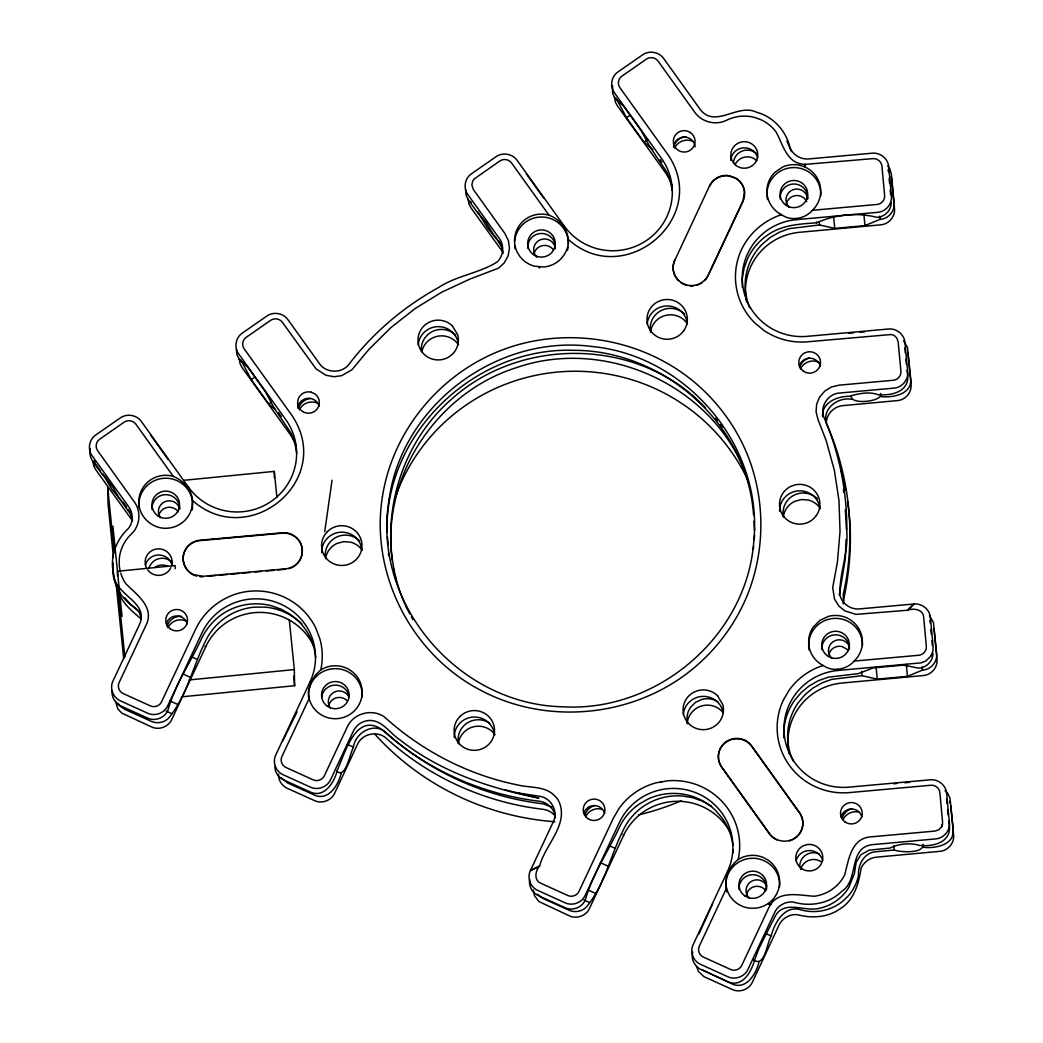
<?xml version="1.0" encoding="UTF-8"?>
<svg xmlns="http://www.w3.org/2000/svg" width="1043" height="1043" viewBox="0 0 1043 1043"><rect width="100%" height="100%" fill="white"/><g stroke="black" fill="none" stroke-linecap="round" stroke-linejoin="round"><path stroke-width="1.5" d="M192.564 500.549L191.703 508.541L190.113 512.882A26.896 26.479 -1.1 0 1 168.145 528.162C153.973 529.727 140.01 518.488 138.915 504.212A26.896 26.479 -1.1 0 1 172.564 476.182C182.812 479.897 191.782 489.31 192.564 500.549C249.851 551.265 336.002 478.711 291.258 414.501L244.179 348.844C241.533 345.285 242.498 339.783 246.2 337.332L270.672 320.318C274.296 317.724 279.824 318.623 282.379 322.3L316.107 368.922L325.951 375.271L334.099 376.719L341.687 375.663L351.882 369.809L368.974 349.34L390.995 327.502L415.44 308.324L441.984 292.053L470.263 278.924L498.593 268.155L504.173 262.953L508.11 255.783L509.466 248.351L508.476 240.816L504.877 233.463L473.366 189.526L471.84 184.963L472.727 181.052L474.369 178.835L499.858 160.987C503.482 158.406 509.01 159.279 511.565 162.969L548.996 215.184C563.129 220.242 573.363 237.335 565.841 251.689A26.896 26.479 -1.1 0 1 543.859 266.969L534.551 266.2A26.896 26.479 -1.1 0 1 519.44 255.874L517.08 251.884A26.896 26.479 -1.1 0 1 514.616 238.391L515.411 233.841A26.896 26.479 -1.1 0 1 548.279 214.988L548.996 215.184M843.279 603.675L843.683 599.412C850.514 567.288 852.77 533.82 847.464 501.305M568.292 239.355C624.679 290.828 712.395 216.462 666.972 153.308L619.894 87.651C617.234 84.092 618.225 78.59 621.915 76.139L646.386 59.125C650.011 56.531 655.539 57.417 658.094 61.107L694.834 112.357C701.756 122.214 715.928 125.655 726.645 120.219A39.465 38.852 -1.1 0 1 754.767 117.494L760.842 119.671A39.465 38.852 -1.1 0 1 775.823 131.574C783.097 144.26 786.578 164.09 805.157 164.39L805.092 167.089L804.857 164.351M115.577 701.209L117.794 708.888L121.835 713.125L151.587 726.945C158.875 730.413 168.392 726.958 171.704 719.605L205.823 646.556A59.516 58.591 -1.1 0 1 259.577 612.41A59.516 58.591 -1.1 0 1 313.695 645.917M278.52 774.167C278.168 780.099 281.897 785.9 287.294 788.312L314.517 800.607C321.792 804.049 331.322 800.633 334.634 793.267L357.462 744.376C362.234 733.359 378.101 730.335 386.679 738.653C429.833 777.635 485.164 802.51 542.908 809.29C547.718 809.863 552.242 812.328 555.293 816.095M533.338 890.096L534.446 895.65L538.879 901.53L569.348 915.832C576.623 919.274 586.153 915.871 589.464 908.492L623.584 835.443A59.516 58.591 -1.1 0 1 676.594 801.298A59.516 58.591 -1.1 0 1 730.804 833.5M846.056 539.492L845.312 558.905L839.237 595.188M846.434 529.557L845.338 509.792M822.523 416.613C821.675 402.285 837.946 396.053 849.406 396.301C858.154 393.654 869.028 391.321 877.619 394.593C894.06 396.288 912.195 390.134 906.902 370.487M113.205 563.024L112.748 568.957A45.983 45.266 -1.1 0 0 133.53 606.439L138.836 611.667L141.444 617.991M726.554 888.101L726.736 888.805A26.896 26.479 -1.1 0 0 750.452 908.231L755.132 908.218A26.896 26.479 -1.1 0 0 768.039 860.084L763.971 857.789A26.896 26.479 -1.1 0 0 738.183 859.549C729.722 866.12 723.712 877.254 726.554 888.101L699.318 946.144C697.35 950.147 699.371 955.362 703.425 957.109L730.608 969.468C734.65 971.398 739.904 969.482 741.756 965.414L768.482 908.44C776.579 889.457 798.351 895.272 814.088 896.25A39.465 38.852 -1.1 0 0 844.608 875.038C848.846 859.914 851.01 837.751 871.544 836.799L935.01 831.075L938.856 829.746L941.62 826.786L942.637 822.797L939.886 792.719C939.56 788.247 935.18 784.779 930.773 785.249L849.458 792.589A66.296 65.266 -1.1 0 1 783.267 700.257L789.003 690.375A66.296 65.266 -1.1 0 1 823.162 665.473C832.966 672.435 847.099 669.632 854.608 660.584A26.896 26.479 -1.1 0 0 862.326 644.144L862.313 639.515A26.896 26.479 -1.1 0 0 828.468 616.387L820.02 620.311L813.436 626.843A26.896 26.479 -1.1 0 0 808.716 639.737L808.729 644.352M753.307 549.322L753.607 546.141M754.206 539.766L754.624 535.281M551.89 807.178L543.168 803.827C485.23 796.982 429.859 772.094 386.51 732.994C374.359 721.352 355.102 732.473 353.316 747.675C350.031 752.916 345.794 779.29 336.811 771.207M923.055 844.204C924.359 853.878 899.783 852.274 894.281 850.019L876.068 851.701C864.139 852.405 857.841 864.843 858.467 875.69A45.983 45.266 -1.1 0 1 848.48 895.65L843.083 900.93A45.983 45.266 -1.1 0 1 800.633 909.757C784.505 904.803 774.388 923.172 771.142 935.949C767.048 942.233 764.728 969.169 753.111 959.443M324.725 531.708L332.052 480.197M826.304 422.519C826.76 413.771 834.27 406.288 842.966 405.61L897.371 400.603C905.363 400.03 911.973 392.364 911.074 384.346L907.866 352.56M421.854 351.817L422.05 350.709A20.208 19.895 -1.1 0 1 458.086 344.229M650.78 330.761L650.975 329.64A20.208 19.895 -1.1 0 1 686.998 323.174M90.337 448.646C87.495 458.855 97.312 466.469 101.953 474.109L104.835 476.403L113.1 487.524L118.785 497.589L130.258 513.743L132.461 520.209M612.58 85.591L612.606 93.322L614.849 98.016L623.584 106.112L641.08 130.518L650.102 147.193L667.012 172.33L670.61 181.951L672.187 190.608M529.714 879.536C528.423 886.029 532.282 892.886 538.253 895.546L564.967 907.684C572.411 911.243 582.111 907.553 585.306 899.966C592.62 873.969 608.03 851.792 619.242 827.62A59.777 58.851 -1.1 0 1 639.046 804.205L648.055 799.029A59.777 58.851 -1.1 0 1 715.628 810.476L722.356 818.312A59.777 58.851 -1.1 0 1 732.89 845.443M647.142 324.19L647.742 320.762A20.208 19.895 -1.1 0 1 685.564 317.359L686.776 320.605A20.208 19.895 -1.1 0 1 687.402 324.021M692.748 952.129C690.831 958.96 694.573 966.652 701.052 969.495L727.766 981.632C742.551 988.334 751.521 971.307 754.702 959.834L758.796 948.895L765.562 935.167M188.222 488.293L188.483 487.185L141.405 421.528C136.802 414.892 126.803 413.224 120.258 417.943L95.787 434.957C89.085 439.377 87.364 449.35 92.136 455.778L128.876 507.028C133.413 513.247 133.282 522.321 128.511 528.384C115.864 539.922 109.254 558.018 113.883 574.849C114.913 595.462 148.927 601.446 139.71 624.027L112.983 681.001C109.424 688.211 113.022 697.676 120.388 700.831L147.571 713.177C154.846 716.619 164.403 713.269 167.714 705.863L201.964 632.879A59.516 58.591 -1.1 0 1 280.945 604.21A59.516 58.591 -1.1 0 1 310.019 681.953L275.769 754.949C272.21 762.159 275.821 771.624 283.188 774.78L310.371 787.126C317.646 790.581 327.189 787.191 330.514 779.812L353.434 730.96C356.693 723.92 364.659 719.618 372.338 720.583C384.124 722.395 390.903 734.168 400.369 740.178C440.485 771.794 489.48 788.143 538.931 798.182L505.281 789.864M563.937 227.1L564.198 225.979L517.119 160.335C512.517 153.699 502.53 152.03 495.986 156.75L471.501 173.764C464.813 178.184 463.04 188.157 467.851 194.585L499.362 238.521C504.525 245.522 503.508 256.07 497.133 261.976C479.298 273.253 456.678 275.6 438.764 287.399C404.11 306.525 373.316 332.495 349.222 363.955C342.287 373.707 326.133 373.524 319.445 363.603L287.933 319.653C283.331 313.03 273.331 311.362 266.799 316.081L242.315 333.095C235.614 337.515 233.893 347.488 238.664 353.916L285.743 419.56A59.516 58.591 -1.1 0 1 271.415 501.227A59.516 58.591 -1.1 0 1 188.483 487.185L187.701 487.55M117.898 703.191L120.284 706.32L124.625 709.279L151.352 721.365C157.024 723.959 164.077 722.669 168.484 718.288C186.958 695.981 192.72 666.673 205.484 641.197A59.777 58.851 -1.1 0 1 254.27 607.156L264.687 607.104A59.777 58.851 -1.1 0 1 301.831 623.897M537.158 894.177L542.373 898.166L569.113 910.252C575.58 913.251 583.871 911.047 587.926 905.168C605.162 882.991 610.794 854.83 623.245 830.098A59.777 58.851 -1.1 0 1 682.448 795.992L692.721 797.712L702.526 801.167L711.574 806.239M698.888 934.033L712.63 903.864M941.62 826.786L942.533 824.153M298.507 408.556L299.315 406.327A13.794 13.585 -1.1 0 1 310.579 398.478M584.836 815.326L585.644 813.097A13.794 13.585 -1.1 0 1 594.536 805.665M145.394 565.11L146.216 562.881A13.794 13.585 -1.1 0 1 172.043 565.006M310.879 682.187L308.415 691.665L309.315 699.188A26.896 26.479 -1.1 0 0 344.92 716.945A26.896 26.479 -1.1 0 0 359.274 680.271A26.896 26.479 -1.1 0 0 320.762 669.945L315.938 674.508L310.879 682.187L310.019 681.953L311.27 681.353M880.553 393.472C884.06 401.659 848.833 405.492 851.427 395.571M931.034 655.891L925.741 661.079L920.995 662.879L838.064 670.453A59.516 58.591 -1.1 0 0 784.193 734.155A59.516 58.591 -1.1 0 0 848.872 787.152L930.173 779.812C938.139 778.952 946.066 785.249 946.666 793.319L949.378 822.692C950.277 830.723 943.628 838.35 935.649 838.924L872.183 844.661C847.855 847.62 859.328 880.292 841.805 891.283C829.185 903.825 809.955 906.993 793.28 902.039C785.666 901.165 777.909 905.533 774.662 912.442L747.935 969.429C744.611 976.809 735.067 980.159 727.792 976.73L700.609 964.384C693.256 961.216 689.619 951.777 693.191 944.554L727.44 871.57A59.516 58.591 -1.1 0 0 698.367 793.814A59.516 58.591 -1.1 0 0 619.386 822.484L585.136 895.481C581.825 902.873 572.268 906.224 565.006 902.782L537.81 890.435C530.444 887.293 526.845 877.828 530.405 870.618L539.622 866.055C544.785 845.325 568.07 825.613 559.569 803.019A19.504 19.191 -1.1 0 0 555.019 796.187C545.502 785.666 529.518 788.078 517.067 784.831C467.694 774.78 421.776 750.777 384.502 717.01C372.338 708.223 353.342 713.19 347.254 726.958L324.334 775.809C322.483 779.877 317.215 781.781 313.187 779.851L286.004 767.505C281.936 765.745 279.928 760.53 281.897 756.54L309.132 698.497M341.178 773.189C338.597 784.727 328.415 801.519 314.282 795.027L287.542 782.941L281.506 778M758.939 962.076C756.344 973.627 746.306 990.446 732.043 983.914L701.926 969.664M282.484 741.39L297.112 711.73M539.309 866.277C535.398 871.074 533.716 880.175 540.626 883.16L567.822 895.52C571.851 897.436 577.118 895.533 578.956 891.478L613.206 818.481L618.942 808.599A66.296 65.266 -1.1 0 1 655.995 782.85L667.377 780.829A66.296 65.266 -1.1 0 1 738.183 859.549M931.138 655.669L932.833 651.406L933.12 646.869L930.395 617.508C929.795 609.451 921.882 603.128 913.916 604.001L859.497 608.903C850.814 609.816 842.053 603.819 839.98 595.305C838.976 574.497 848.246 553.976 846.825 532.83C847.359 493.587 839.837 454.331 824.309 418.256C819.146 407.422 827.647 393.68 839.524 393.042L893.942 388.126C901.96 387.592 908.544 379.887 907.671 371.882L904.959 342.521C904.346 334.464 896.445 328.128 888.467 329.014L807.165 336.341A59.516 58.591 -1.1 0 1 742.486 283.344A59.516 58.591 -1.1 0 1 796.37 219.656L877.671 212.316C885.676 211.768 892.3 204.089 891.413 196.071L888.688 166.711C888.088 158.653 880.175 152.33 872.209 153.191L808.742 158.927C801.024 159.67 793.149 155.12 790.138 147.95C786.239 131.157 773.502 116.647 756.579 112.266C738.157 102.84 715.25 128.745 700.401 109.711L663.648 58.46C659.046 51.85 649.046 50.155 642.514 54.888L618.03 71.889C611.341 76.322 609.594 86.295 614.379 92.71L661.458 158.367A59.516 58.591 -1.1 0 1 647.129 240.033A59.516 58.591 -1.1 0 1 564.198 225.979L563.416 226.357M765.692 934.971L774.623 917.384C783.097 899.131 804.257 911.83 818.586 908.492A45.983 45.266 -1.1 0 0 848.806 887.489L854.386 873.617L856.173 862.209L860.957 854.647L869.171 850.149L890.24 848.011C898.44 843.696 910.604 842.588 919.326 845.391C935.767 847.099 953.902 840.932 948.609 821.284M907.579 610.246L913.916 604.001L907.579 610.246L855.912 614.379L844.687 610.82L838.833 605.97L834.491 599.021L832.718 587.561L837.425 562.125L840.019 531.461L839.002 500.705L834.361 470.289L826.173 440.589L818.051 419.69L816.069 411.763L816.669 404.189L819.537 397.187L824.896 390.956L831.454 387.005L838.885 385.18L893.303 380.265C897.736 379.965 901.374 375.715 900.904 371.282L898.179 341.921L896.837 338.128L894.959 336.133A8.396 8.266 -1.1 0 0 891.165 334.516L807.751 341.778A66.296 65.266 -1.1 0 1 763.906 330.409L755.028 323.134A66.296 65.266 -1.1 0 1 741.56 249.46C749.422 233.019 764.193 220.334 781.455 214.662C791.259 221.651 805.405 218.808 812.901 209.786A26.896 26.479 -1.1 0 0 820.606 188.718L819.772 184.181A26.896 26.479 -1.1 0 0 782.354 167.18L774.727 172.486A26.896 26.479 -1.1 0 0 778.469 212.889L781.455 214.662M275.43 409.586L268.781 404.006L251.246 379.639L254.974 377.031M652.892 149.618L644.026 142.161L626.491 117.794L630.233 115.186M268.781 404.006L271.271 402.272M644.026 142.161L647.768 139.566M503.221 253.358L501.696 247.074L494.904 236.109M451.958 331.883L452.558 332.378A20.208 19.895 -1.1 0 1 458.438 344.685M779.929 215.262L781.09 214.454M660.454 782.054L661.914 781.794M783.489 517.015A20.208 19.895 -1.1 0 1 804.909 493.052L805.691 493.17M539.622 866.055L530.405 870.618L553.311 821.767C558.761 811.076 550.6 797.113 538.749 796.187L515.737 792.589M614.51 97.103L615.357 101.992L617.287 105.682L664.482 171.261L665.251 170.883M728.692 870.97L727.44 871.57L728.301 871.792M749.656 307.907A59.777 58.851 -1.1 0 1 747.244 300.971L745.38 290.88A59.777 58.851 -1.1 0 1 762.407 244.036L770.347 237.4L779.343 232.211L789.121 228.652L819.524 224.949L834.739 228.391L864.947 225.614L879.953 219.395C888.128 219.043 895.037 211.286 894.112 203.085L891.4 174.246L890.005 169.24L887.802 165.98M793.358 761.312A59.777 58.851 -1.1 0 1 798.26 702.656L804.909 694.768L812.862 688.119L821.858 682.943L831.623 679.371L862.026 675.681L877.241 679.123L907.462 676.346L922.455 670.127C930.63 669.775 937.54 662.018 936.627 653.818L933.433 622.41L929.469 615.735M742.329 287.177L742.29 278.351L744.063 268.247L747.596 258.586A59.777 58.851 -1.1 0 1 767.4 235.17C781.676 224.897 799.694 224.023 816.591 222.811C835.3 214.48 857.15 212.198 877.033 217.361C884.673 217.022 891.426 210.191 891.23 202.485M183.737 480.315L274.296 471.384L276.89 497.172M189.226 679.945L294.322 669.58L289.276 619.633M181.443 696.867L294.634 685.707L294.322 669.58M851.779 399.3C837.138 396.444 820.28 410.251 827.308 425.414C850.293 478.32 855.964 538.162 843.252 594.445L843.578 603.649M880.853 396.627C892.43 397.865 912.117 394.567 910.695 378.87L907.501 347.462L903.538 340.787M923.355 847.346C934.945 848.585 954.619 845.299 953.198 829.602L950.004 798.195L947.748 793.501L945.023 790.685M812.38 210.295L877.033 204.454C881.465 204.154 885.116 199.904 884.633 195.471L881.922 166.111C881.583 161.639 877.215 158.145 872.795 158.627L805.157 164.39M848.793 333.252L853.565 332.821M859.927 332.248L864.699 331.817M208.039 576.257L216.123 575.527M219.356 575.228L227.439 574.497M230.659 574.211L238.743 573.481M241.976 573.194L250.059 572.464M254.909 572.02L261.376 571.434M266.226 571.003L274.309 570.273M277.529 569.973L285.613 569.256M907.905 610.025C913.733 608.134 923.016 609.308 923.629 616.908L926.34 646.269C926.823 650.715 923.172 654.952 918.74 655.265L854.087 661.093M893.682 783.775L896.863 783.489M904.816 782.758L909.587 782.328M804.909 493.052L808.377 493.626A20.208 19.895 -1.1 0 1 814.752 496.507M496.924 239.277L487.498 227.922L477.759 211.729M204.963 646.334L205.823 646.556M191.456 656.777L197.036 659.306M609.321 845.717L614.783 848.194M347.449 744.376L353.381 747.062M766.761 933.98L771.142 935.949M182.681 673.83L190.986 677.585M600.429 862.717L608.747 866.472M169.996 700.974L178.314 704.729M589.139 890.487L596.074 893.616M166.202 711.13L171.678 713.608M583.963 900.018L589.438 902.495M770.738 904.633L768.209 903.473L770.542 904.868M674.821 259.876A18.396 18.109 -1.1 0 0 681.014 282.34L683.804 283.905A18.396 18.109 -1.1 0 0 708.21 275.052L742.916 201.051L744.546 191.821A18.396 18.109 -1.1 0 0 736.723 178.601L727.766 175.433A18.396 18.109 -1.1 0 0 709.527 185.889L674.821 260.294A18.396 18.109 -1.1 0 0 678.563 280.736M690.518 393.641C623.323 338.245 518.149 340.383 452.936 397.97C394.958 447.343 374.111 534.29 404.893 604.171M121.666 501.122L112.24 489.754L102.514 473.574M139.449 611.511L131.496 605.488L124.743 597.769M452.558 332.378L449.846 330.162A20.208 19.895 -1.1 0 0 418.191 344.855M691.809 394.528L705.381 407.513M795.353 218.613L796.37 219.656L796.278 218.548M837.06 669.41L838.064 670.453L837.985 669.345M141.366 619.125C130.883 610.272 119.163 600.898 117.207 586.231M147.715 569.908L149.123 571.538A13.468 13.259 -1.1 0 0 170.843 567.679M715.42 418.165L717.362 420.72M720.283 424.553L722.225 427.122M660.089 159.618L661.888 162.121M498.502 240.542L501.109 244.166M502.517 251.689L470.941 207.805L469.011 204.115L468.164 199.213M278.546 412.702L281.245 416.457M95.956 464.461L100.636 470.967M123.074 502.152L126.594 507.041M128.354 509.492L130.127 511.944M132.526 520.822L95.695 469.637L93.753 465.947L92.905 461.058M526.272 173.764L543.768 198.157M538.918 266.943L539.635 267.96L539.166 266.982M150.557 434.957L168.053 459.363M173.281 476.377L135.851 424.162C133.295 420.498 127.781 419.573 124.143 422.18L99.672 439.194C95.969 441.645 95.017 447.16 97.651 450.719L134.391 501.97C141.496 511.578 140.049 526.05 131.262 534.12A39.465 38.852 -1.1 0 0 119.254 559.296L119.306 565.671A39.465 38.852 -1.1 0 0 120.427 571.942M616.217 98.251L626.491 117.794M470.484 201.403L471.201 202.616M240.972 360.096L251.246 379.639M95.239 463.248L94.131 460.915M405.414 605.67L409.899 614.04M411.398 616.83L412.898 619.62M786.878 140.909L791.454 151.548M746.28 475.256C713.477 385.741 605.814 336.498 516.233 367.71C436.652 392.846 380.995 476.912 392.194 560.13M623.088 834.387L623.584 835.443M949.704 801.311L950.382 803.293M746.723 476.742L748.47 482.661M841.153 470.289L845.782 490.419M494.499 236.396L485.921 222.172L477.668 212.915L468.32 199.878L466.078 195.184L465.595 190.022M393.628 568.891L394.267 571.89M394.906 574.889L396.197 580.886M888.088 169.67L888.558 172.225M929.795 620.468L930.265 623.023M362.025 550.222L360.187 543.559A20.208 19.895 -1.1 0 0 347.058 532.804L343.59 532.217A20.208 19.895 -1.1 0 0 321.7 552.699M296.733 453.236L294.895 443.145L291.297 433.523L274.387 408.387L265.365 391.712L247.869 367.305L239.134 359.209L236.891 354.516L236.409 349.353M183.764 563.011L183.203 559.895A18.396 18.109 -1.1 0 1 199.852 540.222L282.275 532.777A18.396 18.109 -1.1 0 1 301.688 546.05L302.261 549.153A18.396 18.109 -1.1 0 1 285.613 568.839L203.176 576.284L193.802 574.693A18.396 18.109 -1.1 0 1 183.764 563.011L183.711 562.685M891.296 176.775L894.503 208.561C895.402 216.579 888.779 224.245 880.8 224.819L799.499 232.302A59.516 58.591 -1.1 0 0 745.732 296.095M933.993 628.551L937.005 659.293C937.918 667.324 931.282 674.964 923.303 675.551L842.001 683.035A59.516 58.591 -1.1 0 0 788.247 746.827M555.411 817.712C554.889 809.212 547.588 802.08 539.218 801.22C481.279 794.271 425.961 769.278 382.69 730.113C356.015 711.026 345.272 752.642 337.28 770.229C334.594 781.742 324.556 798.56 310.345 792.028L283.631 779.89C278.481 777.543 274.778 772.146 274.883 766.436M696.463 965.974L698.471 971.437L703.947 976.639L732.264 989.507C739.552 992.949 749.083 989.52 752.394 982.154L779.017 925.141C782.237 918.231 790.007 913.785 797.595 914.737C811.936 918.531 827.933 917.592 840.319 908.662C854.373 899.835 858.663 883.617 861.075 868.402C863.63 862.196 869.771 857.789 876.42 857.177L939.873 851.336C947.839 850.736 954.514 843.122 953.589 835.078L950.812 805.717M293.657 676.033L294.634 685.707M112.905 526.22L122.005 616.309M114.261 552.255L107.742 487.798L108.055 503.925L113.426 557.105M117.833 587.704L124.847 656.999M116.034 582.881L123.687 658.615M879.64 216.175L879.953 219.395M922.155 666.907L922.455 670.127M863.826 213.659L864.947 225.614M906.328 664.391L907.462 676.346M893.877 845.756L894.281 850.019M833.605 216.436L834.739 228.391M876.12 667.168L877.241 679.123M819.224 221.885L819.524 224.949M861.622 671.353L862.026 675.681M889.144 178.64L889.601 183.451M890.187 189.865L890.631 194.663M904.829 348.036L905.272 352.847M905.859 359.261L906.302 364.072M930.851 629.437L931.308 634.248M931.894 640.663L932.338 645.474M946.536 798.847L946.979 803.645M947.565 810.059L948.009 814.87M843.435 489.232L843.722 492.4M816.513 221.963L816.591 222.811M753.528 514.877C747.544 424.149 663.478 350.096 573.415 350.305C476.182 347.084 386.653 431.046 386.953 528.97L387.162 532.139M753.946 521.174L754.558 530.626M387.474 536.897L387.996 544.824M388.517 552.699L388.713 555.776M239.251 358.935L240.112 363.838L242.041 367.527L289.224 433.093A59.516 58.591 -1.1 0 1 295.664 444.579M274.296 471.384L274.413 477.837M175.172 568.709L175.107 565.58L117.455 571.264L117.546 575.958M932.937 653.283C933.146 661.014 926.367 667.807 918.74 668.159L903.564 665.147L873.343 667.872L858.298 673.622L827.894 677.259L818.116 680.805L809.107 685.981L801.154 692.604L794.479 700.492A59.777 58.851 -1.1 0 0 783.919 737.962M112.083 691.131C111.523 697.298 115.212 703.425 120.832 705.942L147.545 718.079C154.977 721.613 164.716 717.975 167.884 710.348C175.198 684.364 190.608 662.188 201.821 638.003C206.41 628.694 213.215 620.676 221.624 614.588A59.777 58.851 -1.1 0 1 271.349 605.748L281.154 609.216L290.202 614.314L298.207 620.872A59.777 58.851 -1.1 0 1 315.612 657.286M681.248 800.789A268.038 263.879 -1.1 0 1 638.42 814.935M554.837 821.728A268.038 263.879 -1.1 0 1 374.841 734.181M395.779 495.842A190.269 187.323 -1.1 0 1 566.114 371.464A190.269 187.323 -1.1 0 1 747.505 479.402M536.871 257.256A10.86 10.691 -1.1 0 1 539.87 239.994A10.86 10.691 -1.1 0 1 555.319 248.664M458.516 743.776A20.208 19.895 -1.1 0 1 461.671 728.314L463.913 725.654A20.208 19.895 -1.1 0 1 476.416 719.826L479.936 719.8A20.208 19.895 -1.1 0 1 489.78 723.268M673.765 146.724A13.794 13.585 -1.1 0 1 685.825 136.633M167.076 626.426A13.794 13.585 -1.1 0 1 181.547 616.335M325.299 556.845A20.208 19.895 -1.1 0 1 347.071 535.163L350.539 535.75A20.208 19.895 -1.1 0 1 359.626 540.848M799.759 867.554A13.794 13.585 -1.1 0 1 819.263 853.943M749.291 898.14A10.86 10.691 -1.1 0 1 750.647 881.817A10.86 10.691 -1.1 0 1 766.748 885.963M687.715 723.829A20.208 19.895 -1.1 0 1 690.583 707.258L695.525 702.343L701.874 699.384A20.208 19.895 -1.1 0 1 717.714 701.587M815.704 497.198A20.208 19.895 -1.1 0 1 817.464 498.723M831.688 658.094A10.86 10.691 -1.1 0 1 833.044 641.771A10.86 10.691 -1.1 0 1 849.145 645.917M421.346 351.139A20.208 19.895 -1.1 0 1 439.598 329.484L443.119 329.458A20.208 19.895 -1.1 0 1 455.674 335.142M650.623 332.365A20.208 19.895 -1.1 0 1 661.757 310.253L665.056 309.041A20.208 19.895 -1.1 0 1 684.599 314.086M799.629 367.605A13.794 13.585 -1.1 0 1 809.329 357.945M160.387 517.68A10.86 10.691 -1.1 0 1 164.611 501.826A10.86 10.691 -1.1 0 1 179.735 508.671M330.305 707.832A10.86 10.691 -1.1 0 1 333.682 692.422A10.86 10.691 -1.1 0 1 348.988 697.076M789.186 207.374A10.86 10.691 -1.1 0 1 792.172 190.1A10.86 10.691 -1.1 0 1 807.634 198.77M733.49 162.565A13.794 13.585 -1.1 0 1 756.931 154.012M842.131 818.338A13.794 13.585 -1.1 0 1 851.831 808.677M148.927 568.396A13.794 13.585 -1.1 0 1 171.978 562.177M746.579 301.87A59.516 58.591 -1.1 0 1 746.084 298.989M789.382 754.037A59.516 58.591 -1.1 0 1 788.821 751.169M299.393 409.873A13.794 13.585 -1.1 0 1 317.685 403.198M674.638 148.041A13.794 13.585 -1.1 0 1 692.943 141.366M687.194 723.412A20.208 19.895 -1.1 0 1 723.112 712.591M746.227 896.12A10.86 10.691 -1.1 0 1 765.914 890.8M800.581 869.38A13.468 13.259 -1.1 0 1 821.284 861.831M828.937 654.235A10.86 10.691 -1.1 0 1 842.209 646.595L847.085 649.333A10.86 10.691 -1.1 0 1 848.311 650.754M735.119 164.585A13.468 13.259 -1.1 0 1 756.84 160.687M786.122 205.341A10.86 10.691 -1.1 0 1 799.694 195.862L801.48 196.488A10.86 10.691 -1.1 0 1 806.76 201.638M783.371 516.559A20.208 19.895 -1.1 0 1 794.74 501.344L801.519 499.519L808.508 500.079A20.208 19.895 -1.1 0 1 819.876 507.811M325.533 558.67A20.208 19.895 -1.1 0 1 336.902 543.455L343.668 541.63L350.657 542.191A20.208 19.895 -1.1 0 1 362.025 549.935M154.612 567.47A13.468 13.259 -1.1 0 1 168.027 566.232M158.875 515.242A10.86 10.691 -1.1 0 1 178.249 511.761M328.78 705.394A10.86 10.691 -1.1 0 1 346.928 700.492M458.399 743.32A20.208 19.895 -1.1 0 1 494.89 734.572M534.12 253.397A10.86 10.691 -1.1 0 1 553.494 249.916M664.482 171.261A59.516 58.591 -1.1 0 1 672.461 186.853M800.502 368.922A13.794 13.585 -1.1 0 1 818.807 362.247M585.71 816.643A13.794 13.585 -1.1 0 1 601.746 809.172M843.018 819.655A13.794 13.585 -1.1 0 1 859.041 812.184M167.949 627.743A13.794 13.585 -1.1 0 1 186.254 621.067M799.29 366.171A10.86 10.691 -1.1 0 1 820.267 366.08M821.91 649.633A13.794 13.585 -1.1 0 1 835.599 634.809A13.794 13.585 -1.1 0 1 849.393 649.515M454.24 737.57A20.208 19.895 -1.1 0 1 476.129 717.089L479.597 717.675A20.208 19.895 -1.1 0 1 488.672 722.786L490.953 725.433A20.208 19.895 -1.1 0 1 494.565 735.093M780.203 198.822A13.794 13.585 -1.1 0 1 788.065 185.302L790.32 184.481A13.794 13.585 -1.1 0 1 807.686 198.718M739.083 889.536A13.794 13.585 -1.1 0 1 740.295 882.6L741.495 880.553A13.794 13.585 -1.1 0 1 749.2 875.181L751.573 874.764A13.794 13.585 -1.1 0 1 766.566 889.418M683.269 714.585A20.208 19.895 -1.1 0 1 714.924 699.905L717.636 702.122A20.208 19.895 -1.1 0 1 723.386 713.282M733.229 849.81A59.777 58.851 -1.1 0 1 733.281 852.757M166.28 623.91A10.86 10.691 -1.1 0 1 187.258 623.818M152.082 509.479A13.794 13.585 -1.1 0 1 165.772 494.656A13.794 13.585 -1.1 0 1 179.565 509.362M321.648 697.558A13.794 13.585 -1.1 0 1 349.131 697.441M297.776 408.1A10.86 10.691 -1.1 0 1 319.08 406.17M779.629 511.37A20.208 19.895 -1.1 0 1 779.682 509.049L780.281 505.633A20.208 19.895 -1.1 0 1 814.048 496.585L816.33 499.232A20.208 19.895 -1.1 0 1 819.941 508.893M527.797 248.286A13.794 13.585 -1.1 0 1 541.486 233.463A13.794 13.585 -1.1 0 1 555.28 248.169M840.997 816.969A10.86 10.691 -1.1 0 1 861.974 816.878M583.702 813.514A10.86 10.691 -1.1 0 1 604.679 813.436M673.491 146.907A10.86 10.691 -1.1 0 1 695.133 146.815M730.674 160.283A13.794 13.585 -1.1 0 1 757.726 157.832M796.096 860.684A13.794 13.585 -1.1 0 1 822.744 860.566M146.424 567.77A13.468 13.259 -1.1 0 1 157.389 548.905A13.468 13.259 -1.1 0 1 171.639 565.502M823.162 665.473A26.896 26.479 -1.1 0 1 808.729 644.352M320.762 669.945A66.296 65.266 -1.1 0 0 319.94 639.059L315.938 628.381A66.296 65.266 -1.1 0 0 238.573 593.232C220.047 598.343 204.089 611.511 195.784 628.877L161.535 701.861C159.683 705.915 154.429 707.845 150.401 705.915L123.204 693.556C119.137 691.809 117.142 686.581 119.111 682.591L145.837 625.617C155.264 607.313 136.646 594.666 125.681 583.558A39.465 38.852 -1.1 0 1 120.858 573.481M767.544 199.5A26.896 26.479 -1.1 0 1 767.087 196.462M766.983 194.924A26.896 26.479 -1.1 0 1 794.557 167.571A26.896 26.479 -1.1 0 1 820.672 196.24M809.251 650.311A26.896 26.479 -1.1 0 1 808.794 647.26M808.69 645.721A26.896 26.479 -1.1 0 1 835.482 618.356A26.896 26.479 -1.1 0 1 862.47 645.5M568.096 247.23A26.896 26.479 -1.1 0 1 567.483 250.242M515.151 248.964A26.896 26.479 -1.1 0 1 514.681 245.913M514.668 241.298A26.896 26.479 -1.1 0 1 542.947 217.048A26.896 26.479 -1.1 0 1 568.357 244.153M308.545 697.558A26.896 26.479 -1.1 0 1 335.233 668.654A26.896 26.479 -1.1 0 1 362.13 697.337M192.564 506.885A26.896 26.479 -1.1 0 1 192.121 509.936M138.967 507.107A26.896 26.479 -1.1 0 1 164.872 478.229A26.896 26.479 -1.1 0 1 192.642 505.36M726.788 891.7A26.896 26.479 -1.1 0 1 750.308 858.376A26.896 26.479 -1.1 0 1 779.551 886.941M789.303 840.932A18.396 18.109 -1.1 0 0 799.512 813.005L751.794 746.449A18.396 18.109 -1.1 0 0 726.163 742.108A18.396 18.109 -1.1 0 0 721.73 767.348L769.447 833.905A18.396 18.109 -1.1 0 0 776.761 839.902M709.54 186.293A18.396 18.109 -1.1 0 1 733.946 177.44A18.396 18.109 -1.1 0 1 742.929 201.468L708.223 275.456A18.396 18.109 -1.1 0 1 704.573 280.632M702.122 282.666A18.396 18.109 -1.1 0 1 696.346 285.352M693.191 285.912A18.396 18.109 -1.1 0 1 689.984 285.925M686.829 285.391A18.396 18.109 -1.1 0 1 681.027 282.757M203.189 576.688A18.396 18.109 -1.1 0 1 199.982 576.701M196.827 576.166A18.396 18.109 -1.1 0 1 199.852 540.626L282.275 533.182A18.396 18.109 -1.1 0 1 288.768 568.683M382.429 496.664C369.965 573.454 411.242 653.922 479.976 689.866C548.905 727.036 639.098 716.737 697.689 664.691A190.504 187.557 -1.1 0 0 747.531 594.679C765.366 550.026 765.301 499.062 747.323 454.461A190.504 187.557 -1.1 0 0 697.272 384.645C645.786 339.627 570.443 325.612 506.09 348.545C442.128 371.165 392.807 429.455 382.429 496.664M389.208 498.88C370.956 603.441 458.737 705.316 563.989 706.828C658.498 711.952 748.144 634.665 753.906 539.596C762.759 444.905 685.694 355.102 591.564 346.459C497.628 334.242 402.376 404.515 389.208 498.88M327.437 531.578L325.181 534.251A20.208 19.895 -1.1 0 0 347.071 564.784L350.383 563.585A20.208 19.895 -1.1 0 0 358.284 534.107A20.208 19.895 -1.1 0 0 327.437 531.578M683.752 330.722L681.496 333.395A20.208 19.895 -1.1 0 1 650.649 330.866A20.208 19.895 -1.1 0 1 658.55 301.388L661.862 300.188A20.208 19.895 -1.1 0 1 683.752 330.722M459.976 716.45L457.721 719.122A20.208 19.895 -1.1 0 0 479.611 749.656L482.922 748.457A20.208 19.895 -1.1 0 0 490.823 718.979A20.208 19.895 -1.1 0 0 459.976 716.45M816.291 515.594L814.035 518.267A20.208 19.895 -1.1 0 1 783.189 515.737A20.208 19.895 -1.1 0 1 791.089 486.26L794.401 485.06A20.208 19.895 -1.1 0 1 816.291 515.594M311.166 392.181L309.38 391.881A10.86 10.691 -1.1 0 0 297.659 403.511L297.985 405.349A10.86 10.691 -1.1 0 0 314.738 411.268A10.86 10.691 -1.1 0 0 314.673 393.746L311.166 392.181M690.388 132.552L688.745 131.627A10.86 10.691 -1.1 0 0 673.374 142.317L673.7 144.156A10.86 10.691 -1.1 0 0 690.453 150.075A10.86 10.691 -1.1 0 0 690.388 132.552M452.427 325.924L449.729 323.708A20.208 19.895 -1.1 0 0 419.912 348.531L421.685 351.53A20.208 19.895 -1.1 0 0 457.694 334.829L452.427 325.924M717.506 695.668L714.807 693.452A20.208 19.895 -1.1 0 0 683.778 715.016L684.99 718.275A20.208 19.895 -1.1 0 0 722.773 704.56L717.506 695.668M734.793 164.377L732.108 160.609A13.468 13.259 -1.1 0 1 743.855 141.705A13.468 13.259 -1.1 0 1 756.827 159.801A13.468 13.259 -1.1 0 1 734.793 164.377M799.499 812.601L751.781 746.045A18.396 18.109 -1.1 0 0 726.15 741.703A18.396 18.109 -1.1 0 0 721.73 766.944L769.447 833.5A18.396 18.109 -1.1 0 0 795.079 837.842A18.396 18.109 -1.1 0 0 799.499 812.601M827.699 655.995A13.794 13.585 -1.1 0 0 849.328 645.969A13.794 13.585 -1.1 0 0 829.706 632.553A13.794 13.585 -1.1 0 0 827.699 655.995M785.992 205.197A13.794 13.585 -1.1 0 0 807.621 195.171A13.794 13.585 -1.1 0 0 788 181.756A13.794 13.585 -1.1 0 0 785.992 205.197M587.874 818.572A10.86 10.691 -1.1 0 0 604.901 810.672A10.86 10.691 -1.1 0 0 589.451 800.111A10.86 10.691 -1.1 0 0 587.874 818.572M170.452 628.968A10.86 10.691 -1.1 0 0 187.479 621.067A10.86 10.691 -1.1 0 0 172.03 610.507A10.86 10.691 -1.1 0 0 170.452 628.968M803.462 371.23A10.86 10.691 -1.1 0 0 820.489 363.329A10.86 10.691 -1.1 0 0 805.04 352.769A10.86 10.691 -1.1 0 0 803.462 371.23M801.624 868.584A13.468 13.259 -1.1 0 0 822.731 858.793A13.468 13.259 -1.1 0 0 803.566 845.69A13.468 13.259 -1.1 0 0 801.624 868.584M845.169 822.027A10.86 10.691 -1.1 0 0 862.196 814.127A10.86 10.691 -1.1 0 0 846.747 803.566A10.86 10.691 -1.1 0 0 845.169 822.027M533.599 254.648A13.794 13.585 -1.1 0 0 555.215 244.623A13.794 13.585 -1.1 0 0 535.594 231.207A13.794 13.585 -1.1 0 0 533.599 254.648M327.463 706.294A13.794 13.585 -1.1 0 0 349.079 696.268A13.794 13.585 -1.1 0 0 329.458 682.852A13.794 13.585 -1.1 0 0 327.463 706.294M157.884 515.855A13.794 13.585 -1.1 0 0 179.5 505.816A13.794 13.585 -1.1 0 0 159.879 492.413A13.794 13.585 -1.1 0 0 157.884 515.855M744.885 895.898A13.794 13.585 -1.1 0 0 766.501 885.872A13.794 13.585 -1.1 0 0 746.879 872.456A13.794 13.585 -1.1 0 0 744.885 895.898"/></g></svg>
